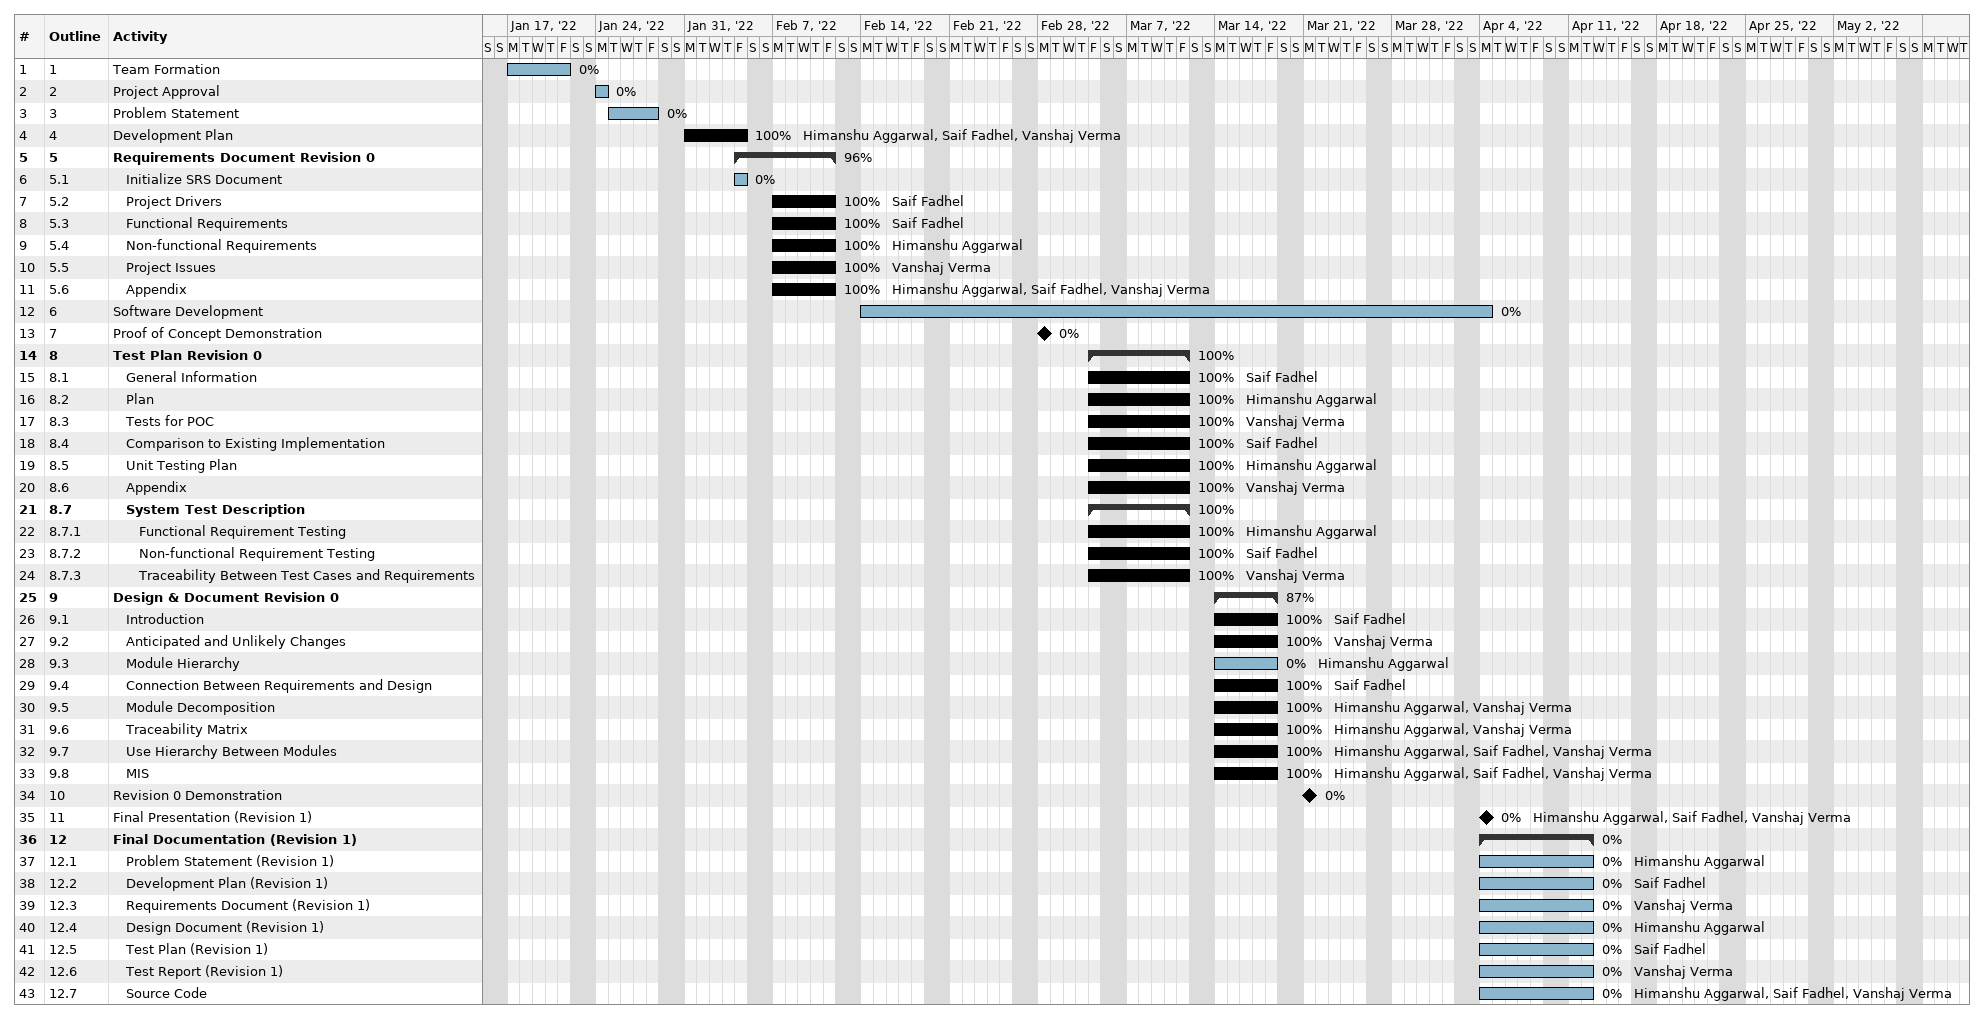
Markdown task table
| ID | WBS | Task | Start | Finish | Resources | % complete |
|---|---|---|---|---|---|---|
| 1 | 1 | Team Formation | 2022-01-17 | 2022-01-21 |  | 0 |
| 2 | 2 | Project Approval | 2022-01-24 | 2022-01-24 |  | 0 |
| 3 | 3 | Problem Statement | 2022-01-25 | 2022-01-28 |  | 0 |
| 4 | 4 | Development Plan | 2022-01-31 | 2022-02-04 | Himanshu Aggarwal, Saif Fadhel, Vanshaj Verma | 100 |
| 5 | 5 | **Requirements Document Revision 0** | 2022-02-04 | 2022-02-11 |  | 96 |
| 6 | 5.1 | Initialize SRS Document | 2022-02-04 | 2022-02-04 |  | 0 |
| 7 | 5.2 | Project Drivers | 2022-02-07 | 2022-02-11 | Saif Fadhel | 100 |
| 8 | 5.3 | Functional Requirements | 2022-02-07 | 2022-02-11 | Saif Fadhel | 100 |
| 9 | 5.4 | Non-functional Requirements | 2022-02-07 | 2022-02-11 | Himanshu Aggarwal | 100 |
| 10 | 5.5 | Project Issues | 2022-02-07 | 2022-02-11 | Vanshaj Verma | 100 |
| 11 | 5.6 | Appendix | 2022-02-07 | 2022-02-11 | Himanshu Aggarwal, Saif Fadhel, Vanshaj Verma | 100 |
| 12 | 6 | Software Development | 2022-02-14 | 2022-04-04 |  | 0 |
| 13 | 7 | Proof of Concept Demonstration (milestone) | 2022-02-28 | 2022-02-28 |  | 0 |
| 14 | 8 | **Test Plan Revision 0** | 2022-03-04 | 2022-03-11 |  | 100 |
| 15 | 8.1 | General Information | 2022-03-04 | 2022-03-11 | Saif Fadhel | 100 |
| 16 | 8.2 | Plan | 2022-03-04 | 2022-03-11 | Himanshu Aggarwal | 100 |
| 17 | 8.3 | Tests for POC | 2022-03-04 | 2022-03-11 | Vanshaj Verma | 100 |
| 18 | 8.4 | Comparison to Existing Implementation | 2022-03-04 | 2022-03-11 | Saif Fadhel | 100 |
| 19 | 8.5 | Unit Testing Plan | 2022-03-04 | 2022-03-11 | Himanshu Aggarwal | 100 |
| 20 | 8.6 | Appendix | 2022-03-04 | 2022-03-11 | Vanshaj Verma | 100 |
| 21 | 8.7 | **System Test Description** | 2022-03-04 | 2022-03-11 |  | 100 |
| 22 | 8.7.1 | Functional Requirement Testing | 2022-03-04 | 2022-03-11 | Himanshu Aggarwal | 100 |
| 23 | 8.7.2 | Non-functional Requirement Testing | 2022-03-04 | 2022-03-11 | Saif Fadhel | 100 |
| 24 | 8.7.3 | Traceability Between Test Cases and Requirements | 2022-03-04 | 2022-03-11 | Vanshaj Verma | 100 |
| 25 | 9 | **Design & Document Revision 0** | 2022-03-14 | 2022-03-18 |  | 87 |
| 26 | 9.1 | Introduction | 2022-03-14 | 2022-03-18 | Saif Fadhel | 100 |
| 27 | 9.2 | Anticipated and Unlikely Changes | 2022-03-14 | 2022-03-18 | Vanshaj Verma | 100 |
| 28 | 9.3 | Module Hierarchy | 2022-03-14 | 2022-03-18 | Himanshu Aggarwal | 0 |
| 29 | 9.4 | Connection Between Requirements and Design | 2022-03-14 | 2022-03-18 | Saif Fadhel | 100 |
| 30 | 9.5 | Module Decomposition | 2022-03-14 | 2022-03-18 | Himanshu Aggarwal, Vanshaj Verma | 100 |
| 31 | 9.6 | Traceability Matrix | 2022-03-14 | 2022-03-18 | Himanshu Aggarwal, Vanshaj Verma | 100 |
| 32 | 9.7 | Use Hierarchy Between Modules | 2022-03-14 | 2022-03-18 | Himanshu Aggarwal, Saif Fadhel, Vanshaj Verma | 100 |
| 33 | 9.8 | MIS | 2022-03-14 | 2022-03-18 | Himanshu Aggarwal, Saif Fadhel, Vanshaj Verma | 100 |
| 34 | 10 | Revision 0 Demonstration (milestone) | 2022-03-21 | 2022-03-21 |  | 0 |
| 35 | 11 | Final Presentation (Revision 1) (milestone) | 2022-04-04 | 2022-04-04 | Himanshu Aggarwal, Saif Fadhel, Vanshaj Verma | 0 |
| 36 | 12 | **Final Documentation (Revision 1)** | 2022-04-04 | 2022-04-12 |  | 0 |
| 37 | 12.1 | Problem Statement (Revision 1) | 2022-04-04 | 2022-04-12 | Himanshu Aggarwal | 0 |
| 38 | 12.2 | Development Plan (Revision 1) | 2022-04-04 | 2022-04-12 | Saif Fadhel | 0 |
| 39 | 12.3 | Requirements Document (Revision 1) | 2022-04-04 | 2022-04-12 | Vanshaj Verma | 0 |
| 40 | 12.4 | Design Document (Revision 1) | 2022-04-04 | 2022-04-12 | Himanshu Aggarwal | 0 |
| 41 | 12.5 | Test Plan (Revision 1) | 2022-04-04 | 2022-04-12 | Saif Fadhel | 0 |
| 42 | 12.6 | Test Report (Revision 1) | 2022-04-04 | 2022-04-12 | Vanshaj Verma | 0 |
| 43 | 12.7 | Source Code | 2022-04-04 | 2022-04-12 | Himanshu Aggarwal, Saif Fadhel, Vanshaj Verma | 0 |
